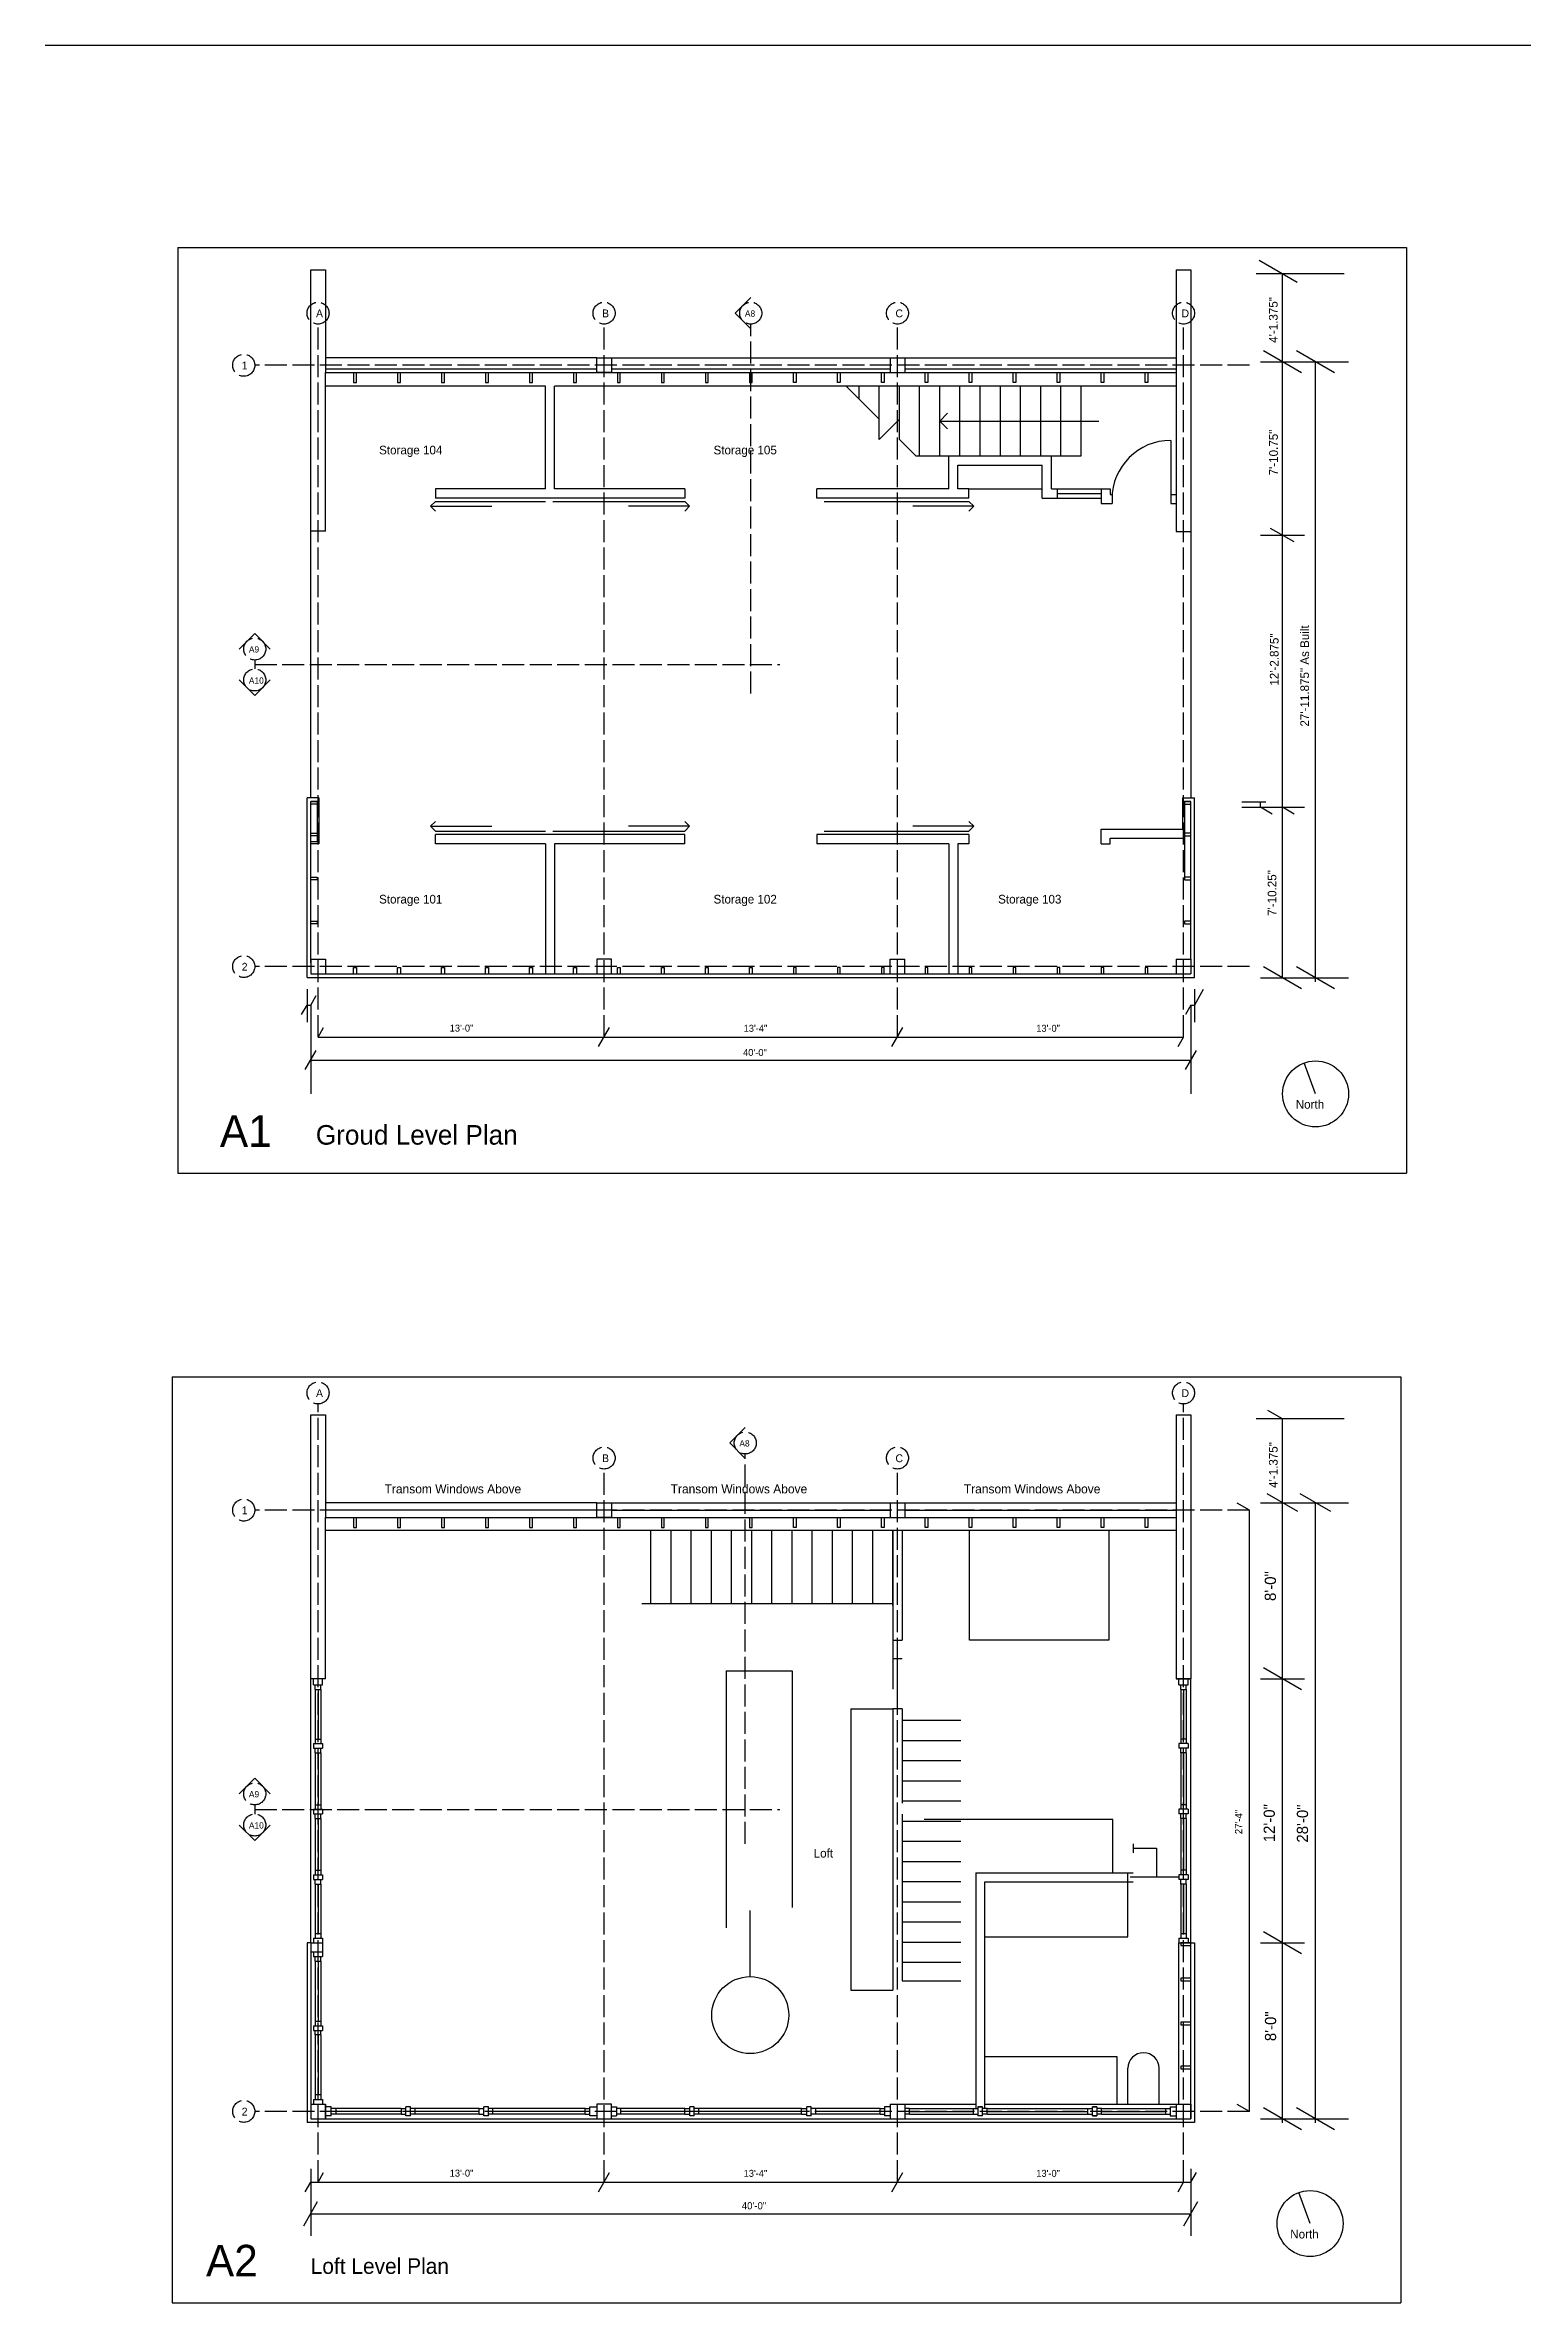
# Model space of a CAD drawing. Header units: inches. Extents: x -285 to 6358, y -2516 to 3346.
# Drawn here: x 1267 to 2073, y 2114 to 3346 of the extents above; entities that cross this region are included whole.
import ezdxf

# ---------------------------------------------------------------- set-up
doc = ezdxf.new("R2010")
doc.units = ezdxf.units.IN
doc.header["$MEASUREMENT"] = 0
doc.linetypes.add('ACAD_ISO02W100', pattern=[15, 12, -3])
for name, color, linetype in [('const', 7, 'Continuous'), ('e1', 7, 'Continuous'), ('e2', 251, 'Continuous'), ('glass', 172, 'Continuous'), ('grid', 252, 'ACAD_ISO02W100'), ('millwork', 254, 'Continuous'), ('sills', 105, 'Continuous'), ('stairs', 140, 'Continuous'), ('walls', 7, 'Continuous')]:
    doc.layers.add(name, color=color, linetype=linetype)

msp = doc.modelspace()

# ---------------------------------------------------------------- linework, layer by layer
for p, q in [((1339.8, 3235.3), (2009.9, 3235.3)), ((1339.8, 3235.3), (1339.8, 2730.3)), ((2009.9, 3235.3), (2009.9, 2730.3)), ((1339.8, 2730.3), (2009.9, 2730.3)), ((1336.8, 2619.1), (2006.9, 2619.1)), ((1336.8, 2619.1), (1336.8, 2114.1)), ((2006.9, 2619.1), (2006.9, 2114.1)), ((1336.8, 2114.1), (2006.9, 2114.1))]:
    msp.add_line(p, q)
at = {"layer": 'const'}
for p, q in [((1950.3, 3216.2), (1929.5, 3228.2)), ((1975.9, 3220.8), (1927.9, 3220.8)), ((1942.3, 2836.8), (1942.3, 3220.8)), ((1952.7, 3166.8), (1931.9, 3178.8)), ((1970.7, 3166.8), (1949.9, 3178.8)), ((1930.3, 3172.8), (1978.3, 3172.8)), ((1960.3, 2834.6), (1960.3, 3172.8)), ((1948.7, 3074.6), (1935.8, 3082)), ((1930.3, 3078.3), (1954.3, 3078.3)), ((1920.1, 2932.8), (1933.2, 2932.8)), ((1930.3, 2929.9), (1930.3, 2932.8)), ((1920.1, 2929.9), (1954.3, 2929.9)), ((1936.7, 2926.2), (1930.3, 2929.9)), ((1948.7, 2926.2), (1942.3, 2929.9)), ((1930.3, 2836.8), (1978.3, 2836.8)), ((1952.7, 2830.8), (1931.9, 2842.8)), ((1970.7, 2830.8), (1949.9, 2842.8)), ((1407.3, 2816.8), (1410.3, 2822)), ((1410.3, 2822), (1412.3, 2822)), ((1412.3, 2822), (1415.3, 2827.2)), ((1412.3, 2822), (1412.3, 2773.5)), ((1892.3, 2822), (1889.3, 2816.8)), ((1892.3, 2822), (1892.3, 2773.5)), ((1892.3, 2822), (1894.3, 2822)), ((1899.1, 2830.4), (1894.3, 2822)), ((1416.3, 2804.5), (1419.3, 2809.7)), ((1569.3, 2799.3), (1575.3, 2809.7)), ((1729.3, 2799.3), (1735.3, 2809.7)), ((1409.3, 2786.8), (1415.3, 2797.2)), ((1416.3, 2804.5), (1888.3, 2804.5)), ((1885.3, 2799.3), (1888.3, 2804.5)), ((1889.3, 2786.8), (1895.3, 2797.2)), ((1412.3, 2792), (1892.3, 2792)), ((1942.3, 2596.3), (1934.3, 2600.9)), ((1975.9, 2596.3), (1927.9, 2596.3)), ((1942.3, 2212.3), (1942.3, 2596.3)), ((1924.3, 2546.5), (1917.6, 2550.3)), ((1930.3, 2550.5), (1978.3, 2550.5)), ((1950.6, 2545.7), (1934, 2555.3)), ((1968.6, 2545.7), (1952, 2555.3)), ((1960.3, 2212.3), (1960.3, 2550.5)), ((1924.3, 2218.5), (1924.3, 2546.5)), ((1930.3, 2454.5), (1954.3, 2454.5)), ((1952.7, 2448.5), (1931.9, 2460.5)), ((1952.7, 2304.5), (1931.9, 2316.5)), ((1930.3, 2310.5), (1954.3, 2310.5)), ((1924.3, 2218.5), (1917.6, 2222.3)), ((1952.7, 2208.5), (1931.9, 2220.5)), ((1970.7, 2208.5), (1949.9, 2220.5)), ((1930.3, 2214.5), (1978.3, 2214.5)), ((1409.3, 2174.7), (1412.3, 2179.9)), ((1412.3, 2187.2), (1412.3, 2150.6)), ((1412.3, 2179.9), (1892.3, 2179.9)), ((1416.3, 2179.9), (1419.3, 2185.1)), ((1569.3, 2174.7), (1575.3, 2185.1)), ((1729.3, 2174.7), (1735.3, 2185.1)), ((1885.3, 2174.7), (1888.3, 2179.9)), ((1892.3, 2187.2), (1892.3, 2150.6)), ((1892.3, 2179.9), (1895.3, 2185.1)), ((1408.5, 2156), (1416.1, 2169.3)), ((1888.5, 2156), (1896.1, 2169.3)), ((1412.3, 2162.6), (1892.3, 2162.6))]:
    msp.add_line(p, q, dxfattribs=at)
at = {"layer": 'e1'}
for p, q in [((1267.5, 3345.6), (6357.7, 3345.6)), ((1412.3, 2310.5), (1412.3, 2454.5)), ((1892.3, 2310.5), (1892.3, 2454.5)), ((1410.3, 2310.5), (1410.3, 2212.5)), ((1412.3, 2310.5), (1410.3, 2310.5)), ((1892.3, 2310.5), (1894.3, 2310.5)), ((1894.3, 2310.5), (1894.3, 2212.5)), ((1894.3, 2212.5), (1410.3, 2212.5))]:
    msp.add_line(p, q, dxfattribs=at)
for centre in [(1960.3, 2773.5), (1957.3, 2157.3)]:
    msp.add_circle(centre, 18, dxfattribs=at)
at = {"layer": 'e2'}
for p, q in [((1568.3, 3175), (1420.3, 3175)), ((1576.3, 3175), (1728.3, 3175)), ((1736.3, 3175), (1884.3, 3175)), ((1412.3, 2935), (1412.3, 3080.5)), ((1892.3, 3080.3), (1892.3, 2935)), ((1568.3, 2550.5), (1420.3, 2550.5)), ((1576.3, 2550.5), (1728.3, 2550.5)), ((1736.3, 2550.5), (1884.3, 2550.5)), ((1412.3, 2305.5), (1412.3, 2222.5)), ((1420.3, 2214.5), (1568.3, 2214.5)), ((1576.3, 2214.5), (1728.3, 2214.5))]:
    msp.add_line(p, q, dxfattribs=at)
at = {"layer": 'glass'}
for p, q in [((1819.3, 3101), (1843.3, 3101)), ((1414.8, 2448.6), (1414.8, 2421.6)), ((1417.8, 2448.6), (1417.8, 2421.6)), ((1886.8, 2448.6), (1886.8, 2421.6)), ((1889.8, 2448.6), (1889.8, 2421.6)), ((1414.8, 2414.1), (1414.8, 2385.8)), ((1417.8, 2414.1), (1417.8, 2385.8)), ((1886.8, 2414.1), (1886.8, 2385.8)), ((1889.8, 2414.1), (1889.8, 2385.8)), ((1414.8, 2378.3), (1414.8, 2350)), ((1417.8, 2378.3), (1417.8, 2350)), ((1886.8, 2378.3), (1886.8, 2350)), ((1889.8, 2378.3), (1889.8, 2350)), ((1414.8, 2342.5), (1414.8, 2315.5)), ((1417.8, 2342.5), (1417.8, 2315.5)), ((1886.8, 2342.5), (1886.8, 2315.5)), ((1889.8, 2342.5), (1889.8, 2315.5)), ((1414.8, 2300.5), (1414.8, 2267.7)), ((1417.8, 2300.5), (1417.8, 2267.7)), ((1414.8, 2260.2), (1414.8, 2227.5)), ((1417.8, 2260.2), (1417.8, 2227.5)), ((1461.7, 2220), (1426, 2220)), ((1461.7, 2217), (1426, 2217)), ((1504.2, 2220), (1469.2, 2220)), ((1504.2, 2217), (1469.2, 2217)), ((1562, 2220), (1511.7, 2220)), ((1562, 2217), (1511.7, 2217)), ((1616.3, 2220), (1581.5, 2220)), ((1616.3, 2217), (1581.5, 2217)), ((1680, 2220), (1624, 2220)), ((1680, 2217), (1624, 2217)), ((1722.8, 2220), (1687.8, 2220)), ((1722.8, 2217), (1687.8, 2217)), ((1738.8, 2220), (1773.7, 2220)), ((1738.8, 2217), (1773.7, 2217)), ((1781.2, 2220), (1836.1, 2220)), ((1781.2, 2217), (1836.1, 2217)), ((1843.6, 2220), (1878.6, 2220)), ((1843.6, 2217), (1878.6, 2217))]:
    msp.add_line(p, q, dxfattribs=at)
at = {"layer": 'grid'}
for p, q in [((1416.3, 2804.5), (1416.3, 3193.4)), ((1572.3, 2804.5), (1572.3, 3193.4)), ((1652.3, 2991.9), (1652.3, 3193.4)), ((1732.3, 2804.5), (1732.3, 3193.4)), ((1888.3, 2804.5), (1888.3, 3193.4)), ((1924.3, 3171), (1381.8, 3171)), ((1381.8, 3010.2), (1381.8, 3005.3)), ((1381.8, 3007.8), (1668.1, 3007.8)), ((1924.3, 2843), (1381.8, 2843)), ((1416.3, 2179.9), (1416.3, 2604.4)), ((1888.3, 2179.9), (1888.3, 2604.4)), ((1649.3, 2364.4), (1649.3, 2577.1)), ((1572.3, 2179.9), (1572.3, 2568.9)), ((1732.3, 2179.9), (1732.3, 2568.9)), ((1924.3, 2546.5), (1381.8, 2546.5)), ((1381.8, 2385.7), (1381.8, 2380.7)), ((1381.8, 2383.2), (1668.1, 2383.2)), ((1924.3, 2218.5), (1381.8, 2218.5))]:
    msp.add_line(p, q, dxfattribs=at)
for centre in [(1416.3, 3199.4), (1572.3, 3199.4), (1652.3, 3199.4), (1732.3, 3199.4), (1888.3, 3199.4), (1375.8, 3171), (1381.8, 3016.2), (1381.8, 2999.3), (1375.8, 2843), (1416.3, 2610.4), (1888.3, 2610.4), (1649.3, 2583.1), (1572.3, 2574.9), (1732.3, 2574.9), (1375.8, 2546.5), (1381.8, 2391.7), (1381.8, 2374.7), (1375.8, 2218.5)]:
    msp.add_circle(centre, 6, dxfattribs=at)
at = {"layer": 'millwork'}
for p, q in [((1881.3, 3130), (1881.3, 3098)), ((1771.3, 3103.5), (1811.3, 3103.5)), ((1819.3, 3103.5), (1843.3, 3103.5)), ((1480.3, 3096.7), (1540.3, 3096.7)), ((1544.3, 3096.7), (1616.3, 3096.7)), ((1692.3, 3096.7), (1771.3, 3096.7)), ((1819.3, 3098.5), (1843.3, 3098.5)), ((1480.3, 2916.8), (1540.3, 2916.8)), ((1544.3, 2916.8), (1616.3, 2916.8)), ((1692.3, 2916.8), (1771.3, 2916.8)), ((1638.8, 2458.8), (1638.8, 2318.6)), ((1638.8, 2458.8), (1674.8, 2458.8)), ((1674.8, 2458.8), (1674.8, 2329.7)), ((1416.3, 2448.6), (1416.3, 2421.6)), ((1888.3, 2448.6), (1888.3, 2421.6)), ((1706.8, 2438.1), (1706.8, 2284.7)), ((1706.8, 2438.1), (1729.8, 2438.1)), ((1416.3, 2414.1), (1416.3, 2385.8)), ((1888.3, 2414.1), (1888.3, 2385.8)), ((1416.3, 2378.3), (1416.3, 2350)), ((1888.3, 2378.3), (1888.3, 2350)), ((1416.3, 2342.5), (1416.3, 2315.5)), ((1858, 2313.7), (1858, 2348.7)), ((1888.3, 2342.5), (1888.3, 2315.5)), ((1780, 2313.7), (1858, 2313.7)), ((1416.3, 2300.5), (1416.3, 2267.7)), ((1706.8, 2284.7), (1729.8, 2284.7)), ((1416.3, 2260.2), (1416.3, 2227.5)), ((1780, 2248.5), (1852, 2248.5)), ((1852, 2248.5), (1852, 2222.5)), ((1461.7, 2218.5), (1426, 2218.5)), ((1504.2, 2218.5), (1469.2, 2218.5)), ((1562, 2218.5), (1511.7, 2218.5)), ((1616.3, 2218.5), (1581.5, 2218.5)), ((1680, 2218.5), (1624, 2218.5)), ((1722.8, 2218.5), (1687.8, 2218.5)), ((1738.8, 2218.5), (1773.7, 2218.5)), ((1781.2, 2218.5), (1836.1, 2218.5)), ((1843.6, 2218.5), (1878.6, 2218.5))]:
    msp.add_line(p, q, dxfattribs=at)
msp.add_arc((1881.3, 3098), 32, 90, 180, dxfattribs=at)
at = {"layer": 'sills'}
for p, q in [((1729.8, 2488.8), (1729.8, 2448.8)), ((1736.3, 2222.5), (1775, 2222.5)), ((1780, 2222.5), (1884.3, 2222.5)), ((1736.3, 2214.5), (1884.3, 2214.5))]:
    msp.add_line(p, q, dxfattribs=at)
at = {"layer": 'stairs'}
for p, q in [((1722.4, 3141.5), (1704.4, 3159.5)), ((1711.4, 3152.5), (1711.4, 3159.5)), ((1722.4, 3130.5), (1722.4, 3159.5)), ((1733.4, 3130.5), (1733.4, 3159.5)), ((1744.4, 3121.5), (1744.4, 3159.5)), ((1755.4, 3121.5), (1755.4, 3159.5)), ((1766.4, 3121.5), (1766.4, 3159.5)), ((1777.4, 3121.5), (1777.4, 3159.5)), ((1788.4, 3121.5), (1788.4, 3159.5)), ((1799.4, 3121.5), (1799.4, 3159.5)), ((1810.4, 3121.5), (1810.4, 3159.5)), ((1821.4, 3121.5), (1821.4, 3159.5)), ((1832.4, 3121.5), (1832.4, 3159.5)), ((1722.4, 3130.5), (1733.4, 3141.5)), ((1755.4, 3140.5), (1759.6, 3144.8)), ((1755.4, 3140.5), (1842.1, 3140.5)), ((1755.4, 3140.5), (1759.6, 3136.3)), ((1742.4, 3121.5), (1733.4, 3130.5)), ((1742.4, 3121.5), (1760.3, 3121.5)), ((1816.3, 3121.5), (1832.4, 3121.5)), ((1477.7, 3094.1), (1480.3, 3096.7)), ((1477.7, 3094.1), (1511, 3094.1)), ((1477.7, 3094.1), (1480.3, 3091.4)), ((1618.9, 3094.1), (1585.6, 3094.1)), ((1618.9, 3094.1), (1616.3, 3096.7)), ((1618.9, 3094.1), (1616.3, 3091.4)), ((1773.9, 3094.1), (1740.6, 3094.1)), ((1773.9, 3094.1), (1771.3, 3096.7)), ((1773.9, 3094.1), (1771.3, 3091.4)), ((1477.7, 2919.5), (1480.3, 2922.1)), ((1477.7, 2919.5), (1511, 2919.5)), ((1477.7, 2919.5), (1480.3, 2916.8)), ((1618.9, 2919.5), (1585.6, 2919.5)), ((1618.9, 2919.5), (1616.3, 2922.1)), ((1618.9, 2919.5), (1616.3, 2916.8)), ((1773.9, 2919.5), (1740.6, 2919.5)), ((1773.9, 2919.5), (1771.3, 2922.1)), ((1773.9, 2919.5), (1771.3, 2916.8)), ((1597.8, 2495.5), (1597.8, 2535.5)), ((1608.8, 2495.5), (1608.8, 2535.5)), ((1619.8, 2495.5), (1619.8, 2535.5)), ((1630.8, 2495.5), (1630.8, 2535.5)), ((1641.8, 2495.5), (1641.8, 2535.5)), ((1652.8, 2495.5), (1652.8, 2535.5)), ((1663.8, 2495.5), (1663.8, 2535.5)), ((1674.8, 2495.5), (1674.8, 2535.5)), ((1685.8, 2495.5), (1685.8, 2535.5)), ((1696.8, 2495.5), (1696.8, 2535.5)), ((1707.8, 2495.5), (1707.8, 2535.5)), ((1718.8, 2495.5), (1718.8, 2535.5)), ((1729.8, 2494.4), (1729.8, 2535.5)), ((1592.8, 2495.5), (1729.8, 2495.5)), ((1766.8, 2431.7), (1734.8, 2431.7)), ((1766.8, 2420.7), (1734.8, 2420.7)), ((1766.8, 2409.7), (1734.8, 2409.7)), ((1766.8, 2398.7), (1734.8, 2398.7)), ((1766.8, 2387.7), (1734.8, 2387.7)), ((1766.8, 2376.7), (1734.8, 2376.7)), ((1766.8, 2365.7), (1734.8, 2365.7)), ((1766.8, 2354.7), (1734.8, 2354.7)), ((1766.8, 2343.7), (1734.8, 2343.7)), ((1766.8, 2332.7), (1734.8, 2332.7)), ((1766.8, 2321.7), (1734.8, 2321.7)), ((1766.8, 2310.7), (1734.8, 2310.7)), ((1766.8, 2299.7), (1734.8, 2299.7)), ((1734.8, 2289.7), (1766.8, 2289.7))]:
    msp.add_line(p, q, dxfattribs=at)
at = {"layer": 'walls'}
for p, q in [((1412.3, 3080.5), (1412.3, 3223)), ((1412.3, 3223), (1420.3, 3223)), ((1420.3, 3223), (1420.3, 3175)), ((1884.3, 3223), (1884.3, 3175)), ((1884.3, 3223), (1892.3, 3223)), ((1892.3, 3223), (1892.3, 3080.3)), ((1652.3, 3207.9), (1643.8, 3199.4)), ((1652.3, 3190.9), (1643.8, 3199.4)), ((1420.3, 3175), (1420.3, 3167)), ((1420.3, 3169), (1568.3, 3169)), ((1420.3, 3167), (1884.3, 3167)), ((1420.3, 3080.5), (1420.3, 3167)), ((1568.3, 3175), (1576.3, 3175)), ((1568.3, 3167), (1568.3, 3175)), ((1576.3, 3167), (1568.3, 3167)), ((1576.3, 3175), (1576.3, 3167)), ((1576.3, 3169), (1728.3, 3169)), ((1728.3, 3175), (1728.3, 3167)), ((1728.3, 3175), (1736.3, 3175)), ((1728.3, 3167), (1736.3, 3167)), ((1736.3, 3175), (1736.3, 3167)), ((1736.3, 3169), (1884.3, 3169)), ((1884.3, 3175), (1884.3, 3167)), ((1884.3, 3167), (1884.3, 3080.3)), ((1540.3, 3159.5), (1420.3, 3159.5)), ((1540.3, 3103.5), (1540.3, 3159.5)), ((1884.3, 3159.5), (1545.3, 3159.5)), ((1545.3, 3103.5), (1545.3, 3159.5)), ((1760.3, 3121.5), (1816.3, 3121.5)), ((1760.3, 3103.5), (1760.3, 3121.5)), ((1765.3, 3116.5), (1811.3, 3116.5)), ((1765.3, 3103.5), (1765.3, 3116.5)), ((1811.3, 3098.5), (1811.3, 3116.5)), ((1816.3, 3103.5), (1816.3, 3121.5)), ((1540.3, 3103.5), (1480.3, 3103.5)), ((1480.3, 3103.5), (1480.3, 3098.5)), ((1616.3, 3103.5), (1545.3, 3103.5)), ((1616.3, 3103.5), (1616.3, 3098.5)), ((1688.3, 3098.5), (1688.3, 3103.5)), ((1760.3, 3103.5), (1688.3, 3103.5)), ((1771.3, 3103.5), (1765.3, 3103.5)), ((1771.3, 3098.5), (1771.3, 3103.5)), ((1816.3, 3103.5), (1819.3, 3103.5)), ((1819.3, 3103.5), (1819.3, 3098.5)), ((1843.3, 3103.5), (1843.3, 3095.5)), ((1843.3, 3103.5), (1848.3, 3103.5)), ((1848.3, 3103.5), (1848.3, 3100.5)), ((1616.3, 3098.5), (1480.3, 3098.5)), ((1771.3, 3098.5), (1688.3, 3098.5)), ((1811.3, 3098.5), (1819.3, 3098.5)), ((1843.3, 3095.5), (1849.3, 3095.5)), ((1848.3, 3100.5), (1849.3, 3100.5)), ((1849.3, 3098.5), (1849.3, 3095.5)), ((1881.3, 3100.5), (1881.3, 3095.5)), ((1881.3, 3100.5), (1884.3, 3100.5)), ((1881.3, 3095.5), (1884.3, 3095.5)), ((1420.3, 3080.5), (1412.3, 3080.5)), ((1884.3, 3080.3), (1892.3, 3080.3)), ((1373.3, 3016.2), (1381.8, 3024.7)), ((1390.2, 3016.2), (1381.8, 3024.7)), ((1373.3, 2999.3), (1381.8, 2990.8)), ((1390.2, 2999.3), (1381.8, 2990.8)), ((1410.3, 2837), (1410.3, 2935)), ((1416.8, 2935), (1410.3, 2935)), ((1412.3, 2845), (1412.3, 2933)), ((1416.8, 2933), (1412.3, 2933)), ((1415.8, 2931.5), (1415.8, 2911)), ((1416.8, 2935), (1416.8, 2910)), ((1887.8, 2935), (1894.3, 2935)), ((1887.8, 2935), (1887.8, 2918)), ((1887.8, 2933), (1892.3, 2933)), ((1888.8, 2931.5), (1888.8, 2891.8)), ((1892.3, 2847), (1892.3, 2933)), ((1894.3, 2837), (1894.3, 2935)), ((1415.8, 2911), (1412.3, 2911)), ((1416.8, 2910), (1412.3, 2910)), ((1616.3, 2915), (1480.3, 2915)), ((1480.3, 2910), (1480.3, 2915)), ((1540.3, 2910), (1480.3, 2910)), ((1540.3, 2910), (1540.3, 2839)), ((1545.3, 2910), (1545.3, 2839)), ((1616.3, 2910), (1545.3, 2910)), ((1616.3, 2910), (1616.3, 2915)), ((1771.3, 2915), (1688.3, 2915)), ((1688.3, 2915), (1688.3, 2910)), ((1760.3, 2910), (1688.3, 2910)), ((1760.3, 2910), (1760.3, 2839)), ((1765.3, 2910), (1765.3, 2839)), ((1771.3, 2910), (1765.3, 2910)), ((1771.3, 2915), (1771.3, 2910)), ((1843.3, 2910), (1843.3, 2918)), ((1843.3, 2918), (1887.8, 2918)), ((1843.3, 2910), (1848.3, 2910)), ((1848.3, 2910), (1848.3, 2913)), ((1848.3, 2913), (1849.3, 2913)), ((1848.3, 2913), (1888.8, 2913)), ((1881.3, 2918), (1884.3, 2918)), ((1412.3, 2847), (1420.3, 2847)), ((1412.3, 2847), (1412.3, 2839)), ((1420.3, 2847), (1420.3, 2839)), ((1568.3, 2847), (1568.3, 2839)), ((1576.3, 2847), (1568.3, 2847)), ((1576.3, 2839), (1576.3, 2847)), ((1728.3, 2847), (1736.3, 2847)), ((1728.3, 2839), (1728.3, 2847)), ((1736.3, 2839), (1736.3, 2847)), ((1884.3, 2847), (1892.3, 2847)), ((1884.3, 2847), (1884.3, 2839)), ((1892.3, 2847), (1892.3, 2839)), ((1410.3, 2837), (1894.3, 2837)), ((1412.3, 2839), (1420.3, 2839)), ((1418.3, 2839), (1570.3, 2839)), ((1568.3, 2839), (1576.3, 2839)), ((1576.3, 2839), (1728.3, 2839)), ((1728.3, 2839), (1736.3, 2839)), ((1736.3, 2839), (1884.3, 2839)), ((1884.3, 2839), (1892.3, 2839)), ((1410.3, 2830.6), (1410.3, 2812.7)), ((1894.3, 2830.6), (1894.3, 2812.7)), ((1960.3, 2773.5), (1954.1, 2790.5)), ((1412.3, 2454.5), (1412.3, 2598.5)), ((1412.3, 2598.5), (1420.3, 2598.5)), ((1420.3, 2598.5), (1420.3, 2542.5)), ((1649.3, 2591.6), (1640.8, 2583.1)), ((1884.3, 2598.5), (1884.3, 2542.5)), ((1884.3, 2598.5), (1892.3, 2598.5)), ((1892.3, 2598.5), (1892.3, 2454.5)), ((1649.3, 2574.6), (1640.8, 2583.1)), ((1568.3, 2542.5), (1568.3, 2550.5)), ((1568.3, 2550.5), (1576.3, 2550.5)), ((1576.3, 2550.5), (1576.3, 2542.5)), ((1728.3, 2550.5), (1736.3, 2550.5)), ((1728.3, 2550.5), (1728.3, 2542.5)), ((1736.3, 2550.5), (1736.3, 2542.5)), ((1568.3, 2546.5), (1420.3, 2546.5)), ((1420.3, 2454.5), (1420.3, 2542.5)), ((1420.3, 2542.5), (1884.3, 2542.5)), ((1576.3, 2542.5), (1568.3, 2542.5)), ((1576.3, 2542.5), (1568.3, 2542.5)), ((1576.3, 2546.5), (1728.3, 2546.5)), ((1728.3, 2542.5), (1736.3, 2542.5)), ((1728.3, 2542.5), (1736.3, 2542.5)), ((1736.3, 2546.5), (1884.3, 2546.5)), ((1884.3, 2542.5), (1884.3, 2454.5)), ((1420.3, 2535.5), (1884.3, 2535.5)), ((1729.8, 2535.5), (1729.8, 2475.5)), ((1734.8, 2535.5), (1734.8, 2475.5)), ((1729.8, 2475.5), (1734.8, 2475.5)), ((1732.3, 2445.5), (1732.3, 2475.5)), ((1729.8, 2465.5), (1734.8, 2465.5)), ((1420.3, 2454.5), (1412.3, 2454.5)), ((1413.8, 2451.1), (1413.8, 2454.5)), ((1413.8, 2451.1), (1418.8, 2451.1)), ((1414.8, 2448.6), (1414.8, 2451.1)), ((1417.8, 2448.6), (1417.8, 2451.1)), ((1418.8, 2451.1), (1418.8, 2454.5)), ((1884.3, 2454.5), (1892.3, 2454.5)), ((1892.3, 2454.5), (1884.3, 2454.5)), ((1885.8, 2454.5), (1890.8, 2454.5)), ((1885.8, 2451.1), (1885.8, 2454.5)), ((1885.8, 2451.1), (1890.8, 2451.1)), ((1886.8, 2448.6), (1886.8, 2451.1)), ((1889.8, 2448.6), (1889.8, 2451.1)), ((1890.8, 2451.1), (1890.8, 2454.5)), ((1414.8, 2448.6), (1417.8, 2448.6)), ((1886.8, 2448.6), (1889.8, 2448.6)), ((1729.8, 2438.1), (1729.8, 2284.7)), ((1734.8, 2438.1), (1729.8, 2438.1)), ((1734.8, 2438.1), (1734.8, 2386.7)), ((1413.8, 2419.1), (1418.8, 2419.1)), ((1413.8, 2419.1), (1413.8, 2416.6)), ((1413.8, 2416.6), (1418.8, 2416.6)), ((1414.8, 2421.6), (1414.8, 2419.1)), ((1414.8, 2421.6), (1417.8, 2421.6)), ((1414.8, 2414.1), (1414.8, 2416.6)), ((1414.8, 2414.1), (1417.8, 2414.1)), ((1417.8, 2421.6), (1417.8, 2419.1)), ((1417.8, 2414.1), (1417.8, 2416.6)), ((1418.8, 2419.1), (1418.8, 2416.6)), ((1890.8, 2419.1), (1885.8, 2419.1)), ((1885.8, 2419.1), (1885.8, 2416.6)), ((1890.8, 2416.6), (1885.8, 2416.6)), ((1889.8, 2421.6), (1886.8, 2421.6)), ((1886.8, 2421.6), (1886.8, 2419.1)), ((1886.8, 2414.1), (1886.8, 2416.6)), ((1889.8, 2414.1), (1886.8, 2414.1)), ((1889.8, 2421.6), (1889.8, 2419.1)), ((1889.8, 2414.1), (1889.8, 2416.6)), ((1890.8, 2419.1), (1890.8, 2416.6)), ((1373.3, 2391.7), (1381.8, 2400.2)), ((1390.2, 2391.7), (1381.8, 2400.2)), ((1413.8, 2383.3), (1418.8, 2383.3)), ((1413.8, 2383.3), (1413.8, 2380.8)), ((1413.8, 2380.8), (1418.8, 2380.8)), ((1414.8, 2385.8), (1414.8, 2383.3)), ((1414.8, 2385.8), (1417.8, 2385.8)), ((1414.8, 2378.3), (1414.8, 2380.8)), ((1414.8, 2378.3), (1417.8, 2378.3)), ((1417.8, 2385.8), (1417.8, 2383.3)), ((1417.8, 2378.3), (1417.8, 2380.8)), ((1418.8, 2383.3), (1418.8, 2380.8)), ((1734.8, 2380.7), (1734.8, 2289.7)), ((1849.8, 2377.7), (1746.8, 2377.7)), ((1849.8, 2348.7), (1849.8, 2377.7)), ((1885.8, 2383.3), (1885.8, 2380.8)), ((1890.8, 2383.3), (1885.8, 2383.3)), ((1890.8, 2380.8), (1885.8, 2380.8)), ((1889.8, 2385.8), (1886.8, 2385.8)), ((1886.8, 2385.8), (1886.8, 2383.3)), ((1886.8, 2378.3), (1886.8, 2380.8)), ((1889.8, 2378.3), (1886.8, 2378.3)), ((1889.8, 2385.8), (1889.8, 2383.3)), ((1889.8, 2378.3), (1889.8, 2380.8)), ((1890.8, 2383.3), (1890.8, 2380.8)), ((1373.3, 2374.7), (1381.8, 2366.2)), ((1390.2, 2374.7), (1381.8, 2366.2)), ((1860.8, 2364.5), (1860.8, 2359.5)), ((1860.8, 2362), (1873.5, 2362)), ((1873.5, 2362), (1873.5, 2346.2)), ((1413.8, 2347.5), (1418.8, 2347.5)), ((1413.8, 2347.5), (1413.8, 2345)), ((1413.8, 2345), (1418.8, 2345)), ((1414.8, 2350), (1414.8, 2347.5)), ((1414.8, 2350), (1417.8, 2350)), ((1414.8, 2342.5), (1414.8, 2345)), ((1414.8, 2342.5), (1417.8, 2342.5)), ((1417.8, 2350), (1417.8, 2347.5)), ((1417.8, 2342.5), (1417.8, 2345)), ((1418.8, 2347.5), (1418.8, 2345)), ((1775, 2348.7), (1775, 2220)), ((1775, 2348.7), (1860.8, 2348.7)), ((1780, 2220), (1780, 2343.7)), ((1780, 2343.7), (1860.8, 2343.7)), ((1885.8, 2346.2), (1859.2, 2346.2)), ((1890.8, 2347.5), (1885.8, 2347.5)), ((1885.8, 2347.5), (1885.8, 2345)), ((1890.8, 2345), (1885.8, 2345)), ((1886.8, 2350), (1886.8, 2347.5)), ((1889.8, 2350), (1886.8, 2350)), ((1886.8, 2342.5), (1886.8, 2345)), ((1889.8, 2342.5), (1886.8, 2342.5)), ((1889.8, 2350), (1889.8, 2347.5)), ((1889.8, 2342.5), (1889.8, 2345)), ((1890.8, 2347.5), (1890.8, 2345)), ((1652, 2292), (1652, 2328)), ((1414.8, 2315.5), (1417.8, 2315.5)), ((1414.8, 2315.5), (1414.8, 2313)), ((1417.8, 2315.5), (1417.8, 2313)), ((1886.8, 2315.5), (1886.8, 2313)), ((1886.8, 2315.5), (1889.8, 2315.5)), ((1889.8, 2315.5), (1889.8, 2313)), ((1412.3, 2310.5), (1418.8, 2310.5)), ((1412.3, 2310.5), (1412.3, 2305.5)), ((1412.3, 2305.5), (1418.8, 2305.5)), ((1413.8, 2313), (1418.8, 2313)), ((1413.8, 2313), (1413.8, 2310.5)), ((1413.8, 2305.5), (1413.8, 2303)), ((1418.8, 2313), (1418.8, 2303)), ((1885.8, 2313), (1885.8, 2310.5)), ((1885.8, 2313), (1890.8, 2313)), ((1885.8, 2222.5), (1885.8, 2310.5)), ((1885.8, 2310.5), (1890.8, 2310.5)), ((1886.8, 2310.5), (1892.3, 2310.5)), ((1890.8, 2313), (1890.8, 2310.5)), ((1892.3, 2214.5), (1892.3, 2310.5)), ((1413.8, 2303), (1418.8, 2303)), ((1414.8, 2300.5), (1414.8, 2303)), ((1414.8, 2300.5), (1417.8, 2300.5)), ((1417.8, 2300.5), (1417.8, 2303)), ((1414.8, 2267.7), (1414.8, 2265.2)), ((1414.8, 2267.7), (1417.8, 2267.7)), ((1417.8, 2267.7), (1417.8, 2265.2)), ((1413.8, 2265.2), (1418.8, 2265.2)), ((1413.8, 2265.2), (1413.8, 2262.7)), ((1413.8, 2262.7), (1418.8, 2262.7)), ((1414.8, 2260.2), (1414.8, 2262.7)), ((1417.8, 2260.2), (1414.8, 2260.2)), ((1417.8, 2260.2), (1417.8, 2262.7)), ((1418.8, 2265.2), (1418.8, 2262.7)), ((1858, 2222.5), (1858, 2242)), ((1875, 2222.5), (1875, 2242)), ((1412.3, 2222.5), (1420.3, 2222.5)), ((1412.3, 2222.5), (1412.3, 2214.5)), ((1413.8, 2225), (1418.8, 2225)), ((1413.8, 2225), (1413.8, 2222.5)), ((1417.8, 2227.5), (1414.8, 2227.5)), ((1414.8, 2227.5), (1414.8, 2225)), ((1417.8, 2227.5), (1417.8, 2225)), ((1418.8, 2225), (1418.8, 2222.5)), ((1420.3, 2222.5), (1420.3, 2214.5)), ((1420.3, 2214.5), (1420.3, 2222.5)), ((1423.5, 2221), (1420.3, 2221)), ((1423.5, 2216), (1423.5, 2221)), ((1426, 2220), (1423.5, 2220)), ((1426, 2217), (1423.5, 2217)), ((1426, 2220), (1426, 2217)), ((1461.7, 2220), (1464.2, 2220)), ((1461.7, 2220), (1461.7, 2217)), ((1461.7, 2217), (1464.2, 2217)), ((1464.2, 2216), (1464.2, 2221)), ((1466.7, 2221), (1464.2, 2221)), ((1466.7, 2216), (1466.7, 2221)), ((1469.2, 2220), (1466.7, 2220)), ((1469.2, 2217), (1466.7, 2217)), ((1469.2, 2217), (1469.2, 2220)), ((1504.2, 2220), (1506.7, 2220)), ((1504.2, 2217), (1504.2, 2220)), ((1504.2, 2217), (1506.7, 2217)), ((1506.7, 2216), (1506.7, 2221)), ((1509.2, 2221), (1506.7, 2221)), ((1509.2, 2216), (1509.2, 2221)), ((1511.7, 2220), (1509.2, 2220)), ((1511.7, 2217), (1509.2, 2217)), ((1511.7, 2217), (1511.7, 2220)), ((1562, 2217), (1562, 2220)), ((1562, 2220), (1564.5, 2220)), ((1562, 2217), (1564.5, 2217)), ((1564.5, 2216), (1564.5, 2221)), ((1564.5, 2221), (1568.3, 2221)), ((1576.3, 2222.5), (1568.3, 2222.5)), ((1568.3, 2222.5), (1568.3, 2214.5)), ((1576.3, 2214.5), (1576.3, 2222.5)), ((1576.3, 2221), (1579, 2221)), ((1579, 2221), (1579, 2217)), ((1581.5, 2220), (1579, 2220)), ((1581.5, 2217), (1579, 2217)), ((1579, 2217), (1579, 2216)), ((1581.5, 2217), (1581.5, 2220)), ((1616.3, 2220), (1619, 2220)), ((1616.3, 2217), (1616.3, 2220)), ((1616.3, 2217), (1619, 2217)), ((1621.5, 2221), (1619, 2221)), ((1619, 2216), (1619, 2221)), ((1621.5, 2216), (1621.5, 2221)), ((1624, 2220), (1621.5, 2220)), ((1624, 2217), (1621.5, 2217)), ((1624, 2217), (1624, 2220)), ((1680, 2217), (1680, 2220)), ((1680, 2220), (1682.8, 2220)), ((1680, 2217), (1682.8, 2217)), ((1682.8, 2216), (1682.8, 2221)), ((1685.3, 2221), (1682.8, 2221)), ((1685.3, 2216), (1685.3, 2221)), ((1687.8, 2220), (1685.3, 2220)), ((1687.8, 2217), (1685.3, 2217)), ((1687.8, 2217), (1687.8, 2220)), ((1722.8, 2217), (1722.8, 2220)), ((1722.8, 2220), (1725.3, 2220)), ((1722.8, 2217), (1725.3, 2217)), ((1728, 2221), (1725.3, 2221)), ((1725.3, 2221), (1725.3, 2217)), ((1725.3, 2217), (1725.3, 2216)), ((1728.3, 2222.5), (1736.3, 2222.5)), ((1728.3, 2222.5), (1728.3, 2214.5)), ((1736.3, 2222.5), (1736.3, 2214.5)), ((1738.8, 2220), (1736.3, 2220)), ((1738.8, 2217), (1736.3, 2217)), ((1738.8, 2217), (1738.8, 2220)), ((1773.7, 2217), (1773.7, 2220)), ((1773.7, 2220), (1776.2, 2220)), ((1773.7, 2217), (1776.2, 2217)), ((1776.2, 2221), (1778.7, 2221)), ((1776.2, 2221), (1776.2, 2216)), ((1778.7, 2221), (1776.2, 2221)), ((1778.7, 2216), (1778.7, 2221)), ((1781.2, 2220), (1778.7, 2220)), ((1781.2, 2217), (1778.7, 2217)), ((1781.2, 2217), (1781.2, 2220)), ((1836.1, 2220), (1838.6, 2220)), ((1836.1, 2217), (1836.1, 2220)), ((1836.1, 2217), (1838.6, 2217)), ((1838.6, 2216), (1838.6, 2221)), ((1838.6, 2221), (1841.1, 2221)), ((1841.1, 2221), (1838.6, 2221)), ((1841.1, 2221), (1841.1, 2216)), ((1843.6, 2220), (1841.1, 2220)), ((1843.6, 2217), (1841.1, 2217)), ((1843.6, 2217), (1843.6, 2220)), ((1843.6, 2217), (1843.6, 2220)), ((1878.6, 2217), (1878.6, 2220)), ((1878.6, 2220), (1881.1, 2220)), ((1878.6, 2217), (1881.1, 2217)), ((1881.1, 2221), (1881.1, 2216)), ((1881.1, 2221), (1884.3, 2221)), ((1884.3, 2222.5), (1892.3, 2222.5)), ((1884.3, 2222.5), (1884.3, 2214.5)), ((1892.3, 2222.5), (1892.3, 2214.5)), ((1412.3, 2214.5), (1420.3, 2214.5)), ((1423.5, 2216), (1420.3, 2216)), ((1466.7, 2216), (1464.2, 2216)), ((1509.2, 2216), (1506.7, 2216)), ((1568.3, 2216), (1564.5, 2216)), ((1568.3, 2214.5), (1576.3, 2214.5)), ((1576.3, 2216), (1579, 2216)), ((1621.5, 2216), (1619, 2216)), ((1685.3, 2216), (1682.8, 2216)), ((1728, 2216), (1725.3, 2216)), ((1728.3, 2214.5), (1736.3, 2214.5)), ((1778.7, 2216), (1776.2, 2216)), ((1838.6, 2216), (1841.1, 2216)), ((1841.1, 2216), (1838.6, 2216)), ((1881.1, 2216), (1884.3, 2216)), ((1884.3, 2214.5), (1892.3, 2214.5)), ((1957.3, 2157.3), (1951.1, 2174.2))]:
    msp.add_line(p, q, dxfattribs=at)
for points in [[(1435.7, 3167), (1435.7, 3161.5), (1437.2, 3161.5), (1437.2, 3167)], [(1459.7, 3167), (1459.7, 3161.5), (1461.2, 3161.5), (1461.2, 3167)], [(1483.7, 3167), (1483.7, 3161.5), (1485.2, 3161.5), (1485.2, 3167)], [(1507.7, 3167), (1507.7, 3161.5), (1509.2, 3161.5), (1509.2, 3167)], [(1531.7, 3167), (1531.7, 3161.5), (1533.2, 3161.5), (1533.2, 3167)], [(1555.7, 3167), (1555.7, 3161.5), (1557.2, 3161.5), (1557.2, 3167)], [(1579.6, 3167), (1579.6, 3161.5), (1581.1, 3161.5), (1581.1, 3167)], [(1603.6, 3167), (1603.6, 3161.5), (1605.1, 3161.5), (1605.1, 3167)], [(1627.6, 3167), (1627.6, 3161.5), (1629.1, 3161.5), (1629.1, 3167)], [(1651.6, 3167), (1651.6, 3161.5), (1653.1, 3161.5), (1653.1, 3167)], [(1677.1, 3167), (1677.1, 3161.5), (1675.6, 3161.5), (1675.6, 3167)], [(1701.1, 3167), (1701.1, 3161.5), (1699.6, 3161.5), (1699.6, 3167)], [(1725.1, 3167), (1725.1, 3161.5), (1723.6, 3161.5), (1723.6, 3167)], [(1748.9, 3167), (1748.9, 3161.5), (1747.4, 3161.5), (1747.4, 3167)], [(1772.9, 3167), (1772.9, 3161.5), (1771.4, 3161.5), (1771.4, 3167)], [(1796.9, 3167), (1796.9, 3161.5), (1795.4, 3161.5), (1795.4, 3167)], [(1820.9, 3167), (1820.9, 3161.5), (1819.4, 3161.5), (1819.4, 3167)], [(1844.9, 3167), (1844.9, 3161.5), (1843.4, 3161.5), (1843.4, 3167)], [(1868.9, 3167), (1868.9, 3161.5), (1867.4, 3161.5), (1867.4, 3167)], [(1412.3, 2933), (1415.8, 2933), (1415.8, 2931.5), (1412.3, 2931.5)], [(1892.3, 2933), (1888.8, 2933), (1888.8, 2931.5), (1892.3, 2931.5)], [(1412.3, 2915.8), (1415.8, 2915.8), (1415.8, 2914.3), (1412.3, 2914.3)], [(1892.3, 2915.8), (1888.8, 2915.8), (1888.8, 2914.3), (1892.3, 2914.3)], [(1412.3, 2891.8), (1415.8, 2891.8), (1415.8, 2890.3), (1412.3, 2890.3)], [(1892.3, 2891.8), (1888.8, 2891.8), (1888.8, 2890.3), (1892.3, 2890.3)], [(1412.3, 2867.8), (1415.8, 2867.8), (1415.8, 2866.3), (1412.3, 2866.3)], [(1892.3, 2867.8), (1888.8, 2867.8), (1888.8, 2866.3), (1892.3, 2866.3)], [(1435.7, 2839), (1435.7, 2842.5), (1437.2, 2842.5), (1437.2, 2839)], [(1459.7, 2839), (1459.7, 2842.5), (1461.2, 2842.5), (1461.2, 2839)], [(1483.7, 2839), (1483.7, 2842.5), (1485.2, 2842.5), (1485.2, 2839)], [(1507.7, 2839), (1507.7, 2842.5), (1509.2, 2842.5), (1509.2, 2839)], [(1531.7, 2839), (1531.7, 2842.5), (1533.2, 2842.5), (1533.2, 2839)], [(1555.7, 2839), (1555.7, 2842.5), (1557.2, 2842.5), (1557.2, 2839)], [(1579.6, 2839), (1579.6, 2842.5), (1581.1, 2842.5), (1581.1, 2839)], [(1603.6, 2839), (1603.6, 2842.5), (1605.1, 2842.5), (1605.1, 2839)], [(1627.6, 2839), (1627.6, 2842.5), (1629.1, 2842.5), (1629.1, 2839)], [(1651.6, 2839), (1651.6, 2842.5), (1653.1, 2842.5), (1653.1, 2839)], [(1677.1, 2839), (1677.1, 2842.5), (1675.6, 2842.5), (1675.6, 2839)], [(1701.1, 2839), (1701.1, 2842.5), (1699.6, 2842.5), (1699.6, 2839)], [(1725.1, 2839), (1725.1, 2842.5), (1723.6, 2842.5), (1723.6, 2839)], [(1748.9, 2839), (1748.9, 2842.5), (1747.4, 2842.5), (1747.4, 2839)], [(1772.9, 2839), (1772.9, 2842.5), (1771.4, 2842.5), (1771.4, 2839)], [(1796.9, 2839), (1796.9, 2842.5), (1795.4, 2842.5), (1795.4, 2839)], [(1820.9, 2839), (1820.9, 2842.5), (1819.4, 2842.5), (1819.4, 2839)], [(1844.9, 2839), (1844.9, 2842.5), (1843.4, 2842.5), (1843.4, 2839)], [(1868.9, 2839), (1868.9, 2842.5), (1867.4, 2842.5), (1867.4, 2839)], [(1435.7, 2542.5), (1435.7, 2537), (1437.2, 2537), (1437.2, 2542.5)], [(1459.7, 2542.5), (1459.7, 2537), (1461.2, 2537), (1461.2, 2542.5)], [(1483.7, 2542.5), (1483.7, 2537), (1485.2, 2537), (1485.2, 2542.5)], [(1507.7, 2542.5), (1507.7, 2537), (1509.2, 2537), (1509.2, 2542.5)], [(1531.7, 2542.5), (1531.7, 2537), (1533.2, 2537), (1533.2, 2542.5)], [(1555.7, 2542.5), (1555.7, 2537), (1557.2, 2537), (1557.2, 2542.5)], [(1579.6, 2542.5), (1579.6, 2537), (1581.1, 2537), (1581.1, 2542.5)], [(1603.6, 2542.5), (1603.6, 2537), (1605.1, 2537), (1605.1, 2542.5)], [(1627.6, 2542.5), (1627.6, 2537), (1629.1, 2537), (1629.1, 2542.5)], [(1651.6, 2542.5), (1651.6, 2537), (1653.1, 2537), (1653.1, 2542.5)], [(1677.1, 2542.5), (1677.1, 2537), (1675.6, 2537), (1675.6, 2542.5)], [(1701.1, 2542.5), (1701.1, 2537), (1699.6, 2537), (1699.6, 2542.5)], [(1725.1, 2542.5), (1725.1, 2537), (1723.6, 2537), (1723.6, 2542.5)], [(1748.9, 2542.5), (1748.9, 2537), (1747.4, 2537), (1747.4, 2542.5)], [(1772.9, 2542.5), (1772.9, 2537), (1771.4, 2537), (1771.4, 2542.5)], [(1796.9, 2542.5), (1796.9, 2537), (1795.4, 2537), (1795.4, 2542.5)], [(1820.9, 2542.5), (1820.9, 2537), (1819.4, 2537), (1819.4, 2542.5)], [(1844.9, 2542.5), (1844.9, 2537), (1843.4, 2537), (1843.4, 2542.5)], [(1868.9, 2542.5), (1868.9, 2537), (1867.4, 2537), (1867.4, 2542.5)], [(1847.6, 2535.5), (1847.6, 2475.5), (1771.6, 2475.5), (1771.6, 2535.5), (1847.6, 2535.5)], [(1892.3, 2310.5), (1886.8, 2310.5), (1886.8, 2309), (1892.3, 2309)], [(1892.3, 2291.2), (1886.8, 2291.2), (1886.8, 2289.7), (1892.3, 2289.7)], [(1892.3, 2267.2), (1886.8, 2267.2), (1886.8, 2265.7), (1892.3, 2265.7)], [(1892.3, 2243.2), (1886.8, 2243.2), (1886.8, 2241.7), (1892.3, 2241.7)]]:
    msp.add_lwpolyline(points, dxfattribs=at)
msp.add_circle((1652, 2271), 21, dxfattribs=at)
msp.add_arc((1866.5, 2242), 8.5, 0, 180, dxfattribs=at)

# ---------------------------------------------------------------- texts
at = {"layer": 'const', "attachment_point": 1, "rotation": 90}
for s, insert, char_height, width in [('4\'-1.375"', (1934.9, 3183.2), 4.74, 1805.775), ('7\'-10.75"', (1935, 3110.9), 4.74, 1805.775), ('12\'-2.875"', (1935.4, 2996.2), 4.74, 1805.775), ('27\'-11.875" As Built', (1952, 2973.9), 4.736, 1805.775), ('7\'-10.25"', (1934.2, 2870.6), 4.74, 1805.775), ('4\'-1.375"', (1934.9, 2558.6), 4.74, 1805.775), ('8\'-0"', (1932.6, 2496.9), 6.11, 2330.032), ('27\'-4"', (1916.4, 2369.7), 3.91, 1491.22), ('12\'-0"', (1932, 2365.3), 6.11, 2330.032), ('28\'-0"', (1950.1, 2365.1), 6.11, 2330.032), ('8\'-0"', (1932.7, 2256.8), 6.11, 2330.032)]:
    msp.add_mtext(s, dxfattribs=dict(at, insert=insert, char_height=char_height, width=width))
at = {"layer": 'const', "attachment_point": 1}
for s, insert, char_height, width in [('A', (1415.2, 3201.4), 4.26, 1625.197), ('B', (1571.2, 3201.4), 4.26, 1625.197), ('A8', (1649.1, 3200.9), 3.41, 1300.158), ('C', (1731.2, 3201.4), 4.26, 1625.197), ('D', (1887.2, 3201.4), 4.26, 1625.197), ('1', (1374.7, 3173), 4.26, 1625.197), ('Storage 104', (1449.6, 3127.1), 4.736, 1805.775), ('Storage 105', (1632, 3127.1), 4.736, 1805.775), ('A9', (1378.6, 3017.7), 3.41, 1300.158), ('A10', (1378.6, 3000.7), 3.41, 1300.158), ('Storage 101', (1449.6, 2882.1), 4.736, 1805.775), ('Storage 102', (1632, 2882.1), 4.736, 1805.775), ('Storage 103', (1787.2, 2882.1), 4.736, 1805.775), ('2', (1374.7, 2845), 4.26, 1625.197), ('13\'-0"', (1488.1, 2811.3), 3.79, 1444.62), ('13\'-4"', (1648.4, 2811.2), 3.79, 1444.62), ('13\'-0"', (1808, 2811.2), 3.79, 1444.62), ('40\'-0"', (1648.1, 2798), 3.79, 1444.62), ('A1', (1362.8, 2761.9), 17.26, 6582.049), ('North', (1949.5, 2770.2), 4.74, 1805.775), ('Groud Level Plan', (1415.1, 2756.5), 10.656, 4062.993), ('A', (1415.2, 2612.4), 4.26, 1625.197), ('D', (1887.2, 2612.4), 4.26, 1625.197), ('B', (1571.2, 2576.9), 4.26, 1625.197), ('A8', (1646.1, 2584.6), 3.41, 1300.158), ('C', (1731.2, 2576.9), 4.26, 1625.197), ('Transom Windows Above', (1452.6, 2560.5), 4.889, 1864.026), ('Transom Windows Above', (1608.6, 2560.5), 4.889, 1864.026), ('Transom Windows Above', (1768.5, 2560.5), 4.889, 1864.026), ('1', (1374.7, 2548.5), 4.26, 1625.197), ('A9', (1378.6, 2393.2), 3.41, 1300.158), ('A10', (1378.6, 2376.2), 3.41, 1300.158), ('Loft', (1686.6, 2361.7), 4.74, 1805.775), ('2', (1374.7, 2220.5), 4.26, 1625.197), ('13\'-0"', (1488.1, 2186.7), 3.79, 1444.62), ('13\'-4"', (1648.4, 2186.6), 3.79, 1444.62), ('13\'-0"', (1808, 2186.6), 3.79, 1444.62), ('40\'-0"', (1647.4, 2169), 3.91, 1491.22), ('A2', (1355.2, 2145.7), 17.26, 6582.049), ('North', (1946.5, 2153.9), 4.74, 1805.775), ('Loft Level Plan', (1412.3, 2138.4), 8.525, 3250.395)]:
    msp.add_mtext(s, dxfattribs=dict(at, insert=insert, char_height=char_height, width=width))

doc.saveas('drawing.dxf')
